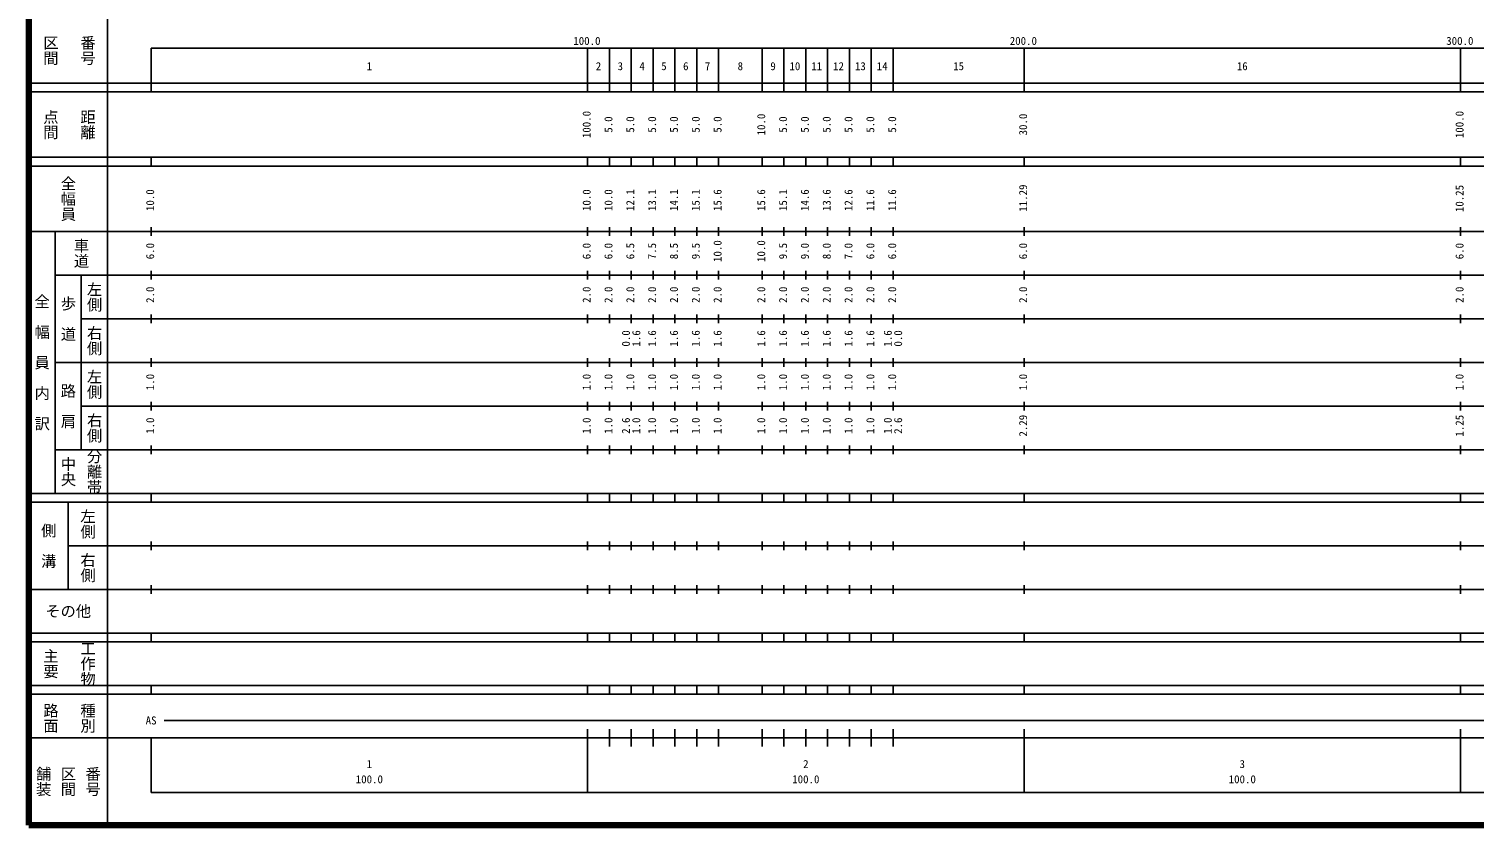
# Model space of a CAD drawing. Units: millimetres on the paper, enlarged 1000 times. Extents: x 40000 to 680000, y 20000 to 380000.
# Drawn here: x 40000 to 371113, y 20000 to 202409 of the extents above; entities that cross this region are included whole.
import ezdxf
from ezdxf.enums import TextEntityAlignment as Align

# ---------------------------------------------------------------- set-up
doc = ezdxf.new("R2010")
doc.units = ezdxf.units.MM
doc.header["$LTSCALE"] = 1000
doc.layers.add('M-TTL', color=2, linetype='Continuous', lineweight=140)
doc.layers.add('M-TTL-BAND', color=7, linetype='Continuous', lineweight=25)
doc.styles.add('@ＭＳ ゴシック', font='')
doc.styles.add('ＭＳ ゴシック', font='')
doc.styles.get('@ＭＳ ゴシック').set_extended_font_data('@MS Gothic')
doc.styles.get('ＭＳ ゴシック').set_extended_font_data('MS Gothic')

msp = doc.modelspace()

# ---------------------------------------------------------------- linework, layer by layer
at = {"layer": 'M-TTL'}
for p, q in [((40000, 380000), (40000, 20000)), ((40000, 20000), (680000, 20000))]:
    msp.add_line(p, q, dxfattribs=at)
at = {"layer": 'M-TTL-BAND'}
for p, q in [((58000, 370000), (58000, 20000)), ((68000, 198000), (579000, 198000)), ((68000, 198000), (68000, 188000)), ((168000, 188000), (168000, 198000)), ((173000, 188000), (173000, 198000)), ((178000, 188000), (178000, 198000)), ((183000, 188000), (183000, 198000)), ((188000, 188000), (188000, 198000)), ((193000, 188000), (193000, 198000)), ((198000, 188000), (198000, 198000)), ((208000, 188000), (208000, 198000)), ((213000, 188000), (213000, 198000)), ((218000, 188000), (218000, 198000)), ((223000, 188000), (223000, 198000)), ((228000, 188000), (228000, 198000)), ((233000, 188000), (233000, 198000)), ((238000, 188000), (238000, 198000)), ((268000, 188000), (268000, 198000)), ((368000, 188000), (368000, 198000)), ((40000, 190000), (579000, 190000)), ((40000, 188000), (579000, 188000)), ((40000, 173000), (579000, 173000)), ((68000, 171000), (68000, 173000)), ((168000, 171000), (168000, 173000)), ((173000, 171000), (173000, 173000)), ((178000, 171000), (178000, 173000)), ((183000, 171000), (183000, 173000)), ((188000, 171000), (188000, 173000)), ((193000, 171000), (193000, 173000)), ((198000, 171000), (198000, 173000)), ((208000, 171000), (208000, 173000)), ((213000, 171000), (213000, 173000)), ((218000, 171000), (218000, 173000)), ((223000, 171000), (223000, 173000)), ((228000, 171000), (228000, 173000)), ((233000, 171000), (233000, 173000)), ((238000, 171000), (238000, 173000)), ((268000, 171000), (268000, 173000)), ((368000, 171000), (368000, 173000)), ((40000, 171000), (579000, 171000)), ((40000, 156000), (579000, 156000)), ((46000, 96000), (46000, 156000)), ((68000, 155000), (68000, 157000)), ((168000, 155000), (168000, 157000)), ((173000, 155000), (173000, 157000)), ((178000, 155000), (178000, 157000)), ((183000, 155000), (183000, 157000)), ((188000, 155000), (188000, 157000)), ((193000, 155000), (193000, 157000)), ((198000, 155000), (198000, 157000)), ((208000, 155000), (208000, 157000)), ((213000, 155000), (213000, 157000)), ((218000, 155000), (218000, 157000)), ((223000, 155000), (223000, 157000)), ((228000, 155000), (228000, 157000)), ((233000, 155000), (233000, 157000)), ((238000, 155000), (238000, 157000)), ((268000, 155000), (268000, 157000)), ((368000, 155000), (368000, 157000)), ((46000, 146000), (579000, 146000)), ((52000, 146000), (52000, 106000)), ((68000, 145000), (68000, 147000)), ((168000, 145000), (168000, 147000)), ((173000, 145000), (173000, 147000)), ((178000, 145000), (178000, 147000)), ((183000, 145000), (183000, 147000)), ((188000, 145000), (188000, 147000)), ((193000, 145000), (193000, 147000)), ((198000, 145000), (198000, 147000)), ((208000, 145000), (208000, 147000)), ((213000, 145000), (213000, 147000)), ((218000, 145000), (218000, 147000)), ((223000, 145000), (223000, 147000)), ((228000, 145000), (228000, 147000)), ((233000, 145000), (233000, 147000)), ((238000, 145000), (238000, 147000)), ((268000, 145000), (268000, 147000)), ((368000, 145000), (368000, 147000)), ((52000, 136000), (579000, 136000)), ((68000, 135000), (68000, 137000)), ((168000, 135000), (168000, 137000)), ((173000, 135000), (173000, 137000)), ((178000, 135000), (178000, 137000)), ((183000, 135000), (183000, 137000)), ((188000, 135000), (188000, 137000)), ((193000, 135000), (193000, 137000)), ((198000, 135000), (198000, 137000)), ((208000, 135000), (208000, 137000)), ((213000, 135000), (213000, 137000)), ((218000, 135000), (218000, 137000)), ((223000, 135000), (223000, 137000)), ((228000, 135000), (228000, 137000)), ((233000, 135000), (233000, 137000)), ((238000, 135000), (238000, 137000)), ((268000, 135000), (268000, 137000)), ((368000, 135000), (368000, 137000)), ((46000, 126000), (579000, 126000)), ((68000, 125000), (68000, 127000)), ((168000, 125000), (168000, 127000)), ((173000, 125000), (173000, 127000)), ((178000, 125000), (178000, 127000)), ((183000, 125000), (183000, 127000)), ((188000, 125000), (188000, 127000)), ((193000, 125000), (193000, 127000)), ((198000, 125000), (198000, 127000)), ((208000, 125000), (208000, 127000)), ((213000, 125000), (213000, 127000)), ((218000, 125000), (218000, 127000)), ((223000, 125000), (223000, 127000)), ((228000, 125000), (228000, 127000)), ((233000, 125000), (233000, 127000)), ((238000, 125000), (238000, 127000)), ((268000, 125000), (268000, 127000)), ((368000, 125000), (368000, 127000)), ((52000, 116000), (579000, 116000)), ((68000, 115000), (68000, 117000)), ((168000, 115000), (168000, 117000)), ((173000, 115000), (173000, 117000)), ((178000, 115000), (178000, 117000)), ((183000, 115000), (183000, 117000)), ((188000, 115000), (188000, 117000)), ((193000, 115000), (193000, 117000)), ((198000, 115000), (198000, 117000)), ((208000, 115000), (208000, 117000)), ((213000, 115000), (213000, 117000)), ((218000, 115000), (218000, 117000)), ((223000, 115000), (223000, 117000)), ((228000, 115000), (228000, 117000)), ((233000, 115000), (233000, 117000)), ((238000, 115000), (238000, 117000)), ((268000, 115000), (268000, 117000)), ((368000, 115000), (368000, 117000)), ((46000, 106000), (579000, 106000)), ((68000, 105000), (68000, 107000)), ((168000, 105000), (168000, 107000)), ((173000, 105000), (173000, 107000)), ((178000, 105000), (178000, 107000)), ((183000, 105000), (183000, 107000)), ((188000, 105000), (188000, 107000)), ((193000, 105000), (193000, 107000)), ((198000, 105000), (198000, 107000)), ((208000, 105000), (208000, 107000)), ((213000, 105000), (213000, 107000)), ((218000, 105000), (218000, 107000)), ((223000, 105000), (223000, 107000)), ((228000, 105000), (228000, 107000)), ((233000, 105000), (233000, 107000)), ((238000, 105000), (238000, 107000)), ((268000, 105000), (268000, 107000)), ((368000, 105000), (368000, 107000)), ((40000, 96000), (579000, 96000)), ((40000, 94000), (579000, 94000)), ((49000, 94000), (49000, 74000)), ((68000, 94000), (68000, 96000)), ((168000, 94000), (168000, 96000)), ((173000, 94000), (173000, 96000)), ((178000, 94000), (178000, 96000)), ((183000, 94000), (183000, 96000)), ((188000, 94000), (188000, 96000)), ((193000, 94000), (193000, 96000)), ((198000, 94000), (198000, 96000)), ((208000, 94000), (208000, 96000)), ((213000, 94000), (213000, 96000)), ((218000, 94000), (218000, 96000)), ((223000, 94000), (223000, 96000)), ((228000, 94000), (228000, 96000)), ((233000, 94000), (233000, 96000)), ((238000, 94000), (238000, 96000)), ((268000, 94000), (268000, 96000)), ((368000, 94000), (368000, 96000)), ((49000, 84000), (579000, 84000)), ((68000, 83000), (68000, 85000)), ((168000, 83000), (168000, 85000)), ((173000, 83000), (173000, 85000)), ((178000, 83000), (178000, 85000)), ((183000, 83000), (183000, 85000)), ((188000, 83000), (188000, 85000)), ((193000, 83000), (193000, 85000)), ((198000, 83000), (198000, 85000)), ((208000, 83000), (208000, 85000)), ((213000, 83000), (213000, 85000)), ((218000, 83000), (218000, 85000)), ((223000, 83000), (223000, 85000)), ((228000, 83000), (228000, 85000)), ((233000, 83000), (233000, 85000)), ((238000, 83000), (238000, 85000)), ((268000, 83000), (268000, 85000)), ((368000, 83000), (368000, 85000)), ((40000, 74000), (579000, 74000)), ((68000, 73000), (68000, 75000)), ((168000, 73000), (168000, 75000)), ((173000, 73000), (173000, 75000)), ((178000, 73000), (178000, 75000)), ((183000, 73000), (183000, 75000)), ((188000, 73000), (188000, 75000)), ((193000, 73000), (193000, 75000)), ((198000, 73000), (198000, 75000)), ((208000, 73000), (208000, 75000)), ((213000, 73000), (213000, 75000)), ((218000, 73000), (218000, 75000)), ((223000, 73000), (223000, 75000)), ((228000, 73000), (228000, 75000)), ((233000, 73000), (233000, 75000)), ((238000, 73000), (238000, 75000)), ((268000, 73000), (268000, 75000)), ((368000, 73000), (368000, 75000)), ((40000, 64000), (579000, 64000)), ((68000, 62000), (68000, 64000)), ((168000, 62000), (168000, 64000)), ((173000, 62000), (173000, 64000)), ((178000, 62000), (178000, 64000)), ((183000, 62000), (183000, 64000)), ((188000, 62000), (188000, 64000)), ((193000, 62000), (193000, 64000)), ((198000, 62000), (198000, 64000)), ((208000, 62000), (208000, 64000)), ((213000, 62000), (213000, 64000)), ((218000, 62000), (218000, 64000)), ((223000, 62000), (223000, 64000)), ((228000, 62000), (228000, 64000)), ((233000, 62000), (233000, 64000)), ((238000, 62000), (238000, 64000)), ((268000, 62000), (268000, 64000)), ((368000, 62000), (368000, 64000)), ((40000, 62000), (579000, 62000)), ((40000, 52000), (579000, 52000)), ((40000, 50000), (579000, 50000)), ((68000, 50000), (68000, 52000)), ((168000, 50000), (168000, 52000)), ((173000, 50000), (173000, 52000)), ((178000, 50000), (178000, 52000)), ((183000, 50000), (183000, 52000)), ((188000, 50000), (188000, 52000)), ((193000, 50000), (193000, 52000)), ((198000, 50000), (198000, 52000)), ((208000, 50000), (208000, 52000)), ((213000, 50000), (213000, 52000)), ((218000, 50000), (218000, 52000)), ((223000, 50000), (223000, 52000)), ((228000, 50000), (228000, 52000)), ((233000, 50000), (233000, 52000)), ((238000, 50000), (238000, 52000)), ((268000, 50000), (268000, 52000)), ((368000, 50000), (368000, 52000)), ((71000, 44000), (565000, 44000)), ((40000, 40000), (579000, 40000)), ((68000, 40000), (68000, 27500)), ((168000, 27500), (168000, 42000)), ((173000, 38000), (173000, 42000)), ((178000, 38000), (178000, 42000)), ((183000, 38000), (183000, 42000)), ((188000, 38000), (188000, 42000)), ((193000, 38000), (193000, 42000)), ((198000, 38000), (198000, 42000)), ((208000, 38000), (208000, 42000)), ((213000, 38000), (213000, 42000)), ((218000, 38000), (218000, 42000)), ((223000, 38000), (223000, 42000)), ((228000, 38000), (228000, 42000)), ((233000, 38000), (233000, 42000)), ((238000, 38000), (238000, 42000)), ((268000, 27500), (268000, 42000)), ((368000, 27500), (368000, 42000)), ((68000, 27500), (579000, 27500))]:
    msp.add_line(p, q, dxfattribs=at)

# ---------------------------------------------------------------- texts
at = {"layer": 'M-TTL-BAND', "style": '@ＭＳ ゴシック'}
for s, p in [('区間', (45000, 197500)), ('番号', (53500, 197500)), ('点間', (45000, 180500)), ('距離', (53500, 180500)), ('全幅員', (49000, 163500)), ('車道', (52000, 151000)), ('左側', (55000, 141000)), ('全\u3000幅\u3000員\u3000内\u3000訳', (43000, 126000)), ('歩\u3000道', (49000, 136000)), ('右側', (55000, 131000)), ('左側', (55000, 121000)), ('路\u3000肩', (49000, 116000)), ('右側', (55000, 111000)), ('分離帯', (55000, 101000)), ('中央', (49000, 101000)), ('左側', (53500, 89000)), ('側\u3000溝', (44500, 84000)), ('右側', (53500, 79000)), ('主要', (45000, 57000)), ('工作物', (53500, 57000)), ('路面', (45000, 44500)), ('種別', (53500, 44500)), ('舗装', (43333, 30000)), ('区間', (49000, 30000)), ('番号', (54667, 30000))]:
    msp.add_text(s, height=2566, rotation=270, dxfattribs=at).set_placement(p, align=Align.MIDDLE_CENTER)
at = {"layer": 'M-TTL-BAND', "style": 'ＭＳ ゴシック'}
for s, p in [('100.0', (167844, 198195)), ('200.0', (267844, 198195)), ('300.0', (367844, 198195)), ('1', (118000, 192405)), ('2', (170500, 192405)), ('3', (175500, 192405)), ('4', (180500, 192405)), ('5', (185500, 192405)), ('6', (190500, 192405)), ('7', (195500, 192405)), ('8', (203000, 192405)), ('9', (210500, 192405)), ('10', (215500, 192405)), ('11', (220500, 192405)), ('12', (225500, 192405)), ('13', (230500, 192405)), ('14', (235500, 192405)), ('15', (253000, 192405)), ('16', (318000, 192405)), ('AS', (68000, 42500)), ('1', (118000, 32523)), ('2', (218000, 32523)), ('3', (318000, 32523)), ('100.0', (118000, 29033)), ('100.0', (218000, 29033)), ('100.0', (318000, 29033))]:
    msp.add_text(s, height=1833, dxfattribs=at).set_placement(p, align=Align.BOTTOM_CENTER)
for s, p in [('100.0', (169242, 180500)), ('5.0', (174242, 180500)), ('5.0', (179242, 180500)), ('5.0', (184242, 180500)), ('5.0', (189242, 180500)), ('5.0', (194242, 180500)), ('5.0', (199242, 180500)), ('10.0', (209242, 180500)), ('5.0', (214242, 180500)), ('5.0', (219242, 180500)), ('5.0', (224242, 180500)), ('5.0', (229242, 180500)), ('5.0', (234242, 180500)), ('5.0', (239242, 180500)), ('30.0', (269242, 180500)), ('100.0', (369242, 180500)), ('11.29', (269242, 163646)), ('10.25', (369242, 163552)), ('10.0', (69242, 163174)), ('10.0', (169242, 163174)), ('10.0', (174242, 163174)), ('12.1', (179242, 163174)), ('13.1', (184242, 163174)), ('14.1', (189242, 163174)), ('15.1', (194242, 163174)), ('15.6', (199242, 163174)), ('15.6', (209242, 163174)), ('15.1', (214242, 163174)), ('14.6', (219242, 163174)), ('13.6', (224242, 163174)), ('12.6', (229242, 163174)), ('11.6', (234242, 163174)), ('11.6', (239242, 163174)), ('6.0', (69242, 151500)), ('6.0', (169242, 151500)), ('6.0', (174242, 151500)), ('6.5', (179242, 151500)), ('7.5', (184242, 151500)), ('8.5', (189242, 151500)), ('9.5', (194242, 151500)), ('10.0', (199242, 151500)), ('10.0', (209242, 151500)), ('9.5', (214242, 151500)), ('9.0', (219242, 151500)), ('8.0', (224242, 151500)), ('7.0', (229242, 151500)), ('6.0', (234242, 151500)), ('6.0', (239242, 151500)), ('6.0', (269242, 151500)), ('6.0', (369242, 151500)), ('2.0', (69242, 141500)), ('2.0', (169242, 141500)), ('2.0', (174242, 141500)), ('2.0', (179242, 141500)), ('2.0', (184242, 141500)), ('2.0', (189242, 141500)), ('2.0', (194242, 141500)), ('2.0', (199242, 141500)), ('2.0', (209242, 141500)), ('2.0', (214242, 141500)), ('2.0', (219242, 141500)), ('2.0', (224242, 141500)), ('2.0', (229242, 141500)), ('2.0', (234242, 141500)), ('2.0', (239242, 141500)), ('2.0', (269242, 141500)), ('2.0', (369242, 141500)), ('0.0', (178242, 131500)), ('1.6', (180612, 131500)), ('1.6', (184242, 131500)), ('1.6', (189242, 131500)), ('1.6', (194242, 131500)), ('1.6', (199242, 131500)), ('1.6', (209242, 131500)), ('1.6', (214242, 131500)), ('1.6', (219242, 131500)), ('1.6', (224242, 131500)), ('1.6', (229242, 131500)), ('1.6', (234242, 131500)), ('1.6', (238242, 131500)), ('0.0', (240612, 131500)), ('1.0', (69242, 121500)), ('1.0', (169242, 121500)), ('1.0', (174242, 121500)), ('1.0', (179242, 121500)), ('1.0', (184242, 121500)), ('1.0', (189242, 121500)), ('1.0', (194242, 121500)), ('1.0', (199242, 121500)), ('1.0', (209242, 121500)), ('1.0', (214242, 121500)), ('1.0', (219242, 121500)), ('1.0', (224242, 121500)), ('1.0', (229242, 121500)), ('1.0', (234242, 121500)), ('1.0', (239242, 121500)), ('1.0', (269242, 121500)), ('1.0', (369242, 121500)), ('1.0', (69242, 111500)), ('1.0', (169242, 111500)), ('1.0', (174242, 111500)), ('2.6', (178242, 111500)), ('1.0', (180612, 111500)), ('1.0', (184242, 111500)), ('1.0', (189242, 111500)), ('1.0', (194242, 111500)), ('1.0', (199242, 111500)), ('1.0', (209242, 111500)), ('1.0', (214242, 111500)), ('1.0', (219242, 111500)), ('1.0', (224242, 111500)), ('1.0', (229242, 111500)), ('1.0', (234242, 111500)), ('1.0', (238242, 111500)), ('2.6', (240612, 111500)), ('2.29', (269242, 111500)), ('1.25', (369242, 111500))]:
    msp.add_text(s, height=1833, rotation=90, dxfattribs=at).set_placement(p, align=Align.BOTTOM_CENTER)
msp.add_text('その他', height=2566, dxfattribs=at).set_placement((49000, 69000), align=Align.MIDDLE_CENTER)

doc.saveas('drawing.dxf')
